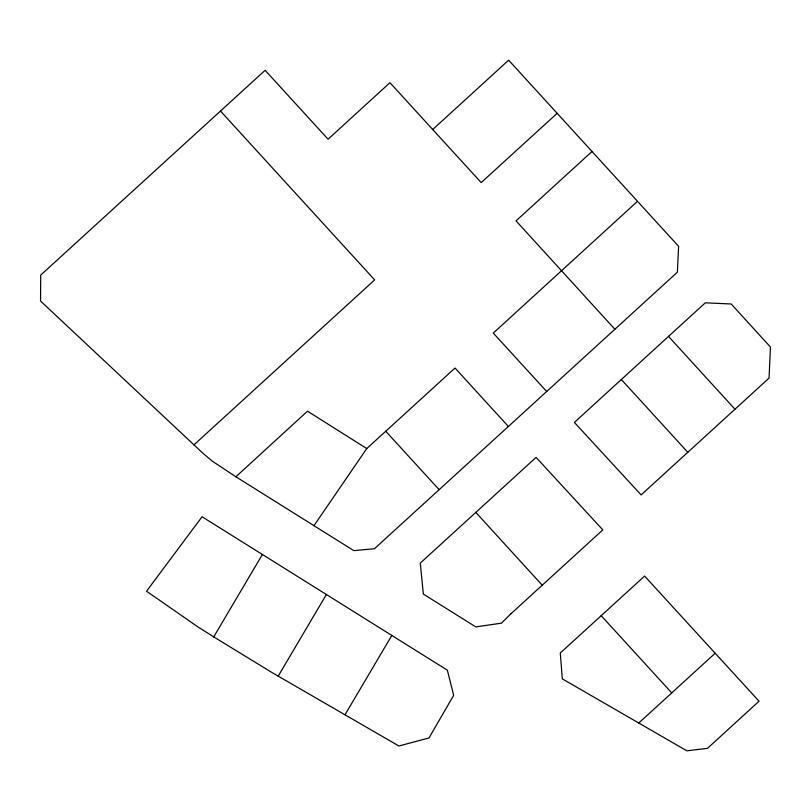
<?xml version="1.0" encoding="UTF-8"?>
<svg xmlns="http://www.w3.org/2000/svg" width="811" height="811" viewBox="0 0 811 811"><rect width="100%" height="100%" fill="white"/><g stroke="black" fill="none" stroke-linecap="round" stroke-linejoin="round"><path stroke-width="1.22" d="M213.739 636.899L197.823 626.842L146.538 591.219L202.081 516.749L447.348 670.19L453.673 695.341L428.989 737.959L398.911 745.998L272.131 672.623L213.739 636.899L262.379 554.501M278.193 676.151L326.367 594.534M344.989 714.785L391.814 635.449M313.979 525.67L366.765 448.564L455.022 368.032L508.375 426.474L677.367 272.212L678.614 246.331L508.639 60.176L432.719 129.507M557.177 113.276L481.207 182.607L389.939 82.681L328.08 139.198L265.126 70.293L40.702 275.111L40.55 301.043L203.064 453.39L212.604 461.378L235.889 476.777L307.491 411.177L366.765 448.564M193.88 444.935L374.652 279.886L220.48 111.046M592.02 151.495L516.049 220.876L614.89 329.246M637.497 201.321L493.291 333.088L546.695 391.52M508.375 426.474L374.439 548.743L353.799 550.618L235.889 476.777M668.507 336.403L705.317 302.807L731.198 303.993L770.45 347.037L769.051 378.098L641.126 494.923L574.391 422.43L668.507 336.403L734.979 409.21M601.194 615.691L644.603 576.074L759.045 701.201L707.496 748.33L686.856 750.824L562.307 678.848L560.289 652.977L601.194 615.691L671.721 692.898M638.744 723.027L715.17 653.23M385.742 431.249L439.156 489.682M621.317 379.497L687.799 452.295M475.814 512.4L542.235 585.197M510.768 613.927L501.431 623.162L475.763 626.893L423.342 594.068L420.28 563.108L536.071 457.384L602.806 529.877L510.768 613.927"/></g></svg>
